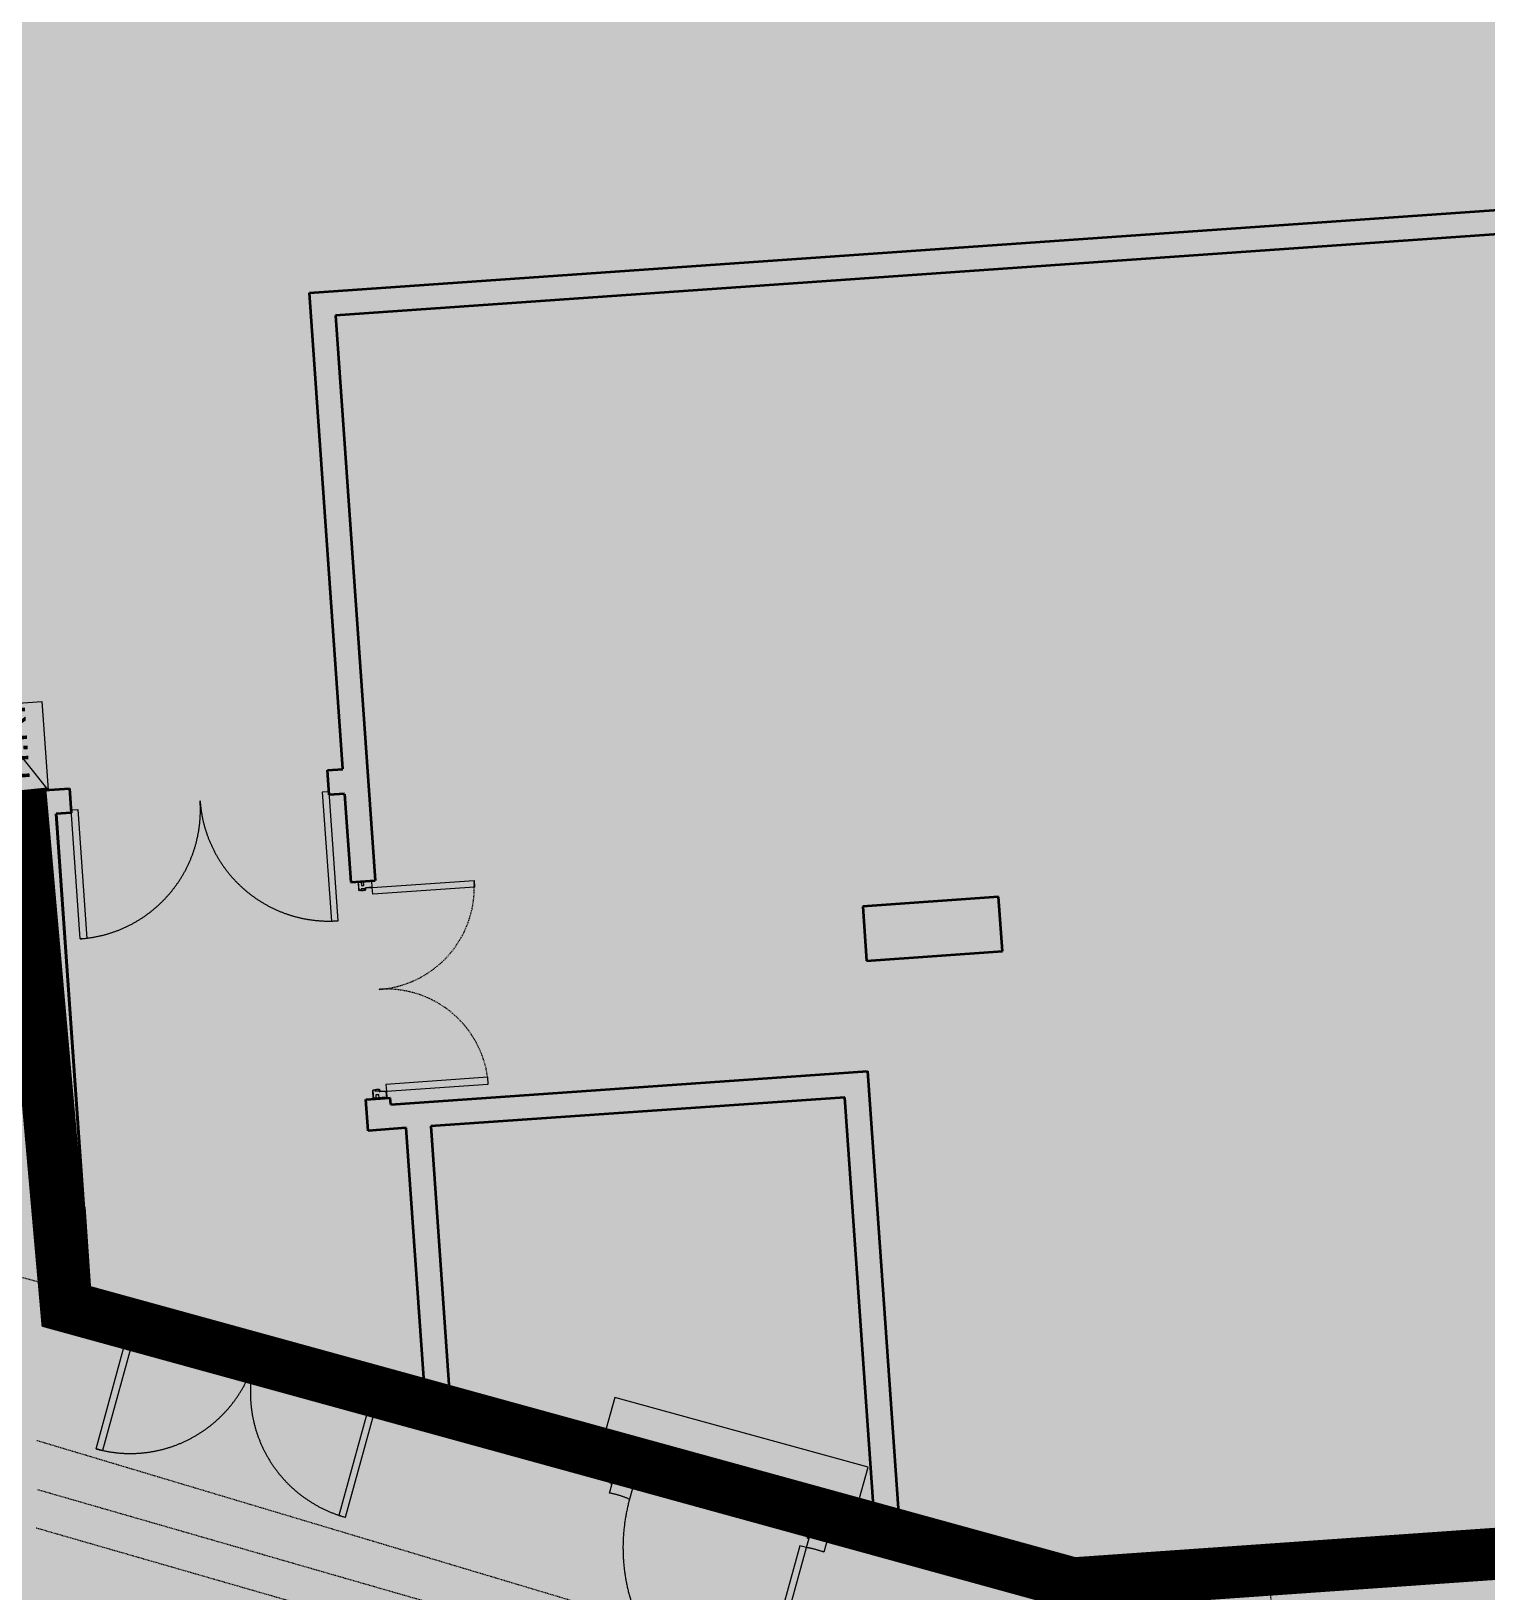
# Model space of a CAD drawing. Header units: millimetres. Extents: x 306 to 836129804, y -168137 to 818603917.
# Drawn here: x 834597786 to 834608470, y 817998371 to 818009828 of the extents above; entities that cross this region are included whole.
import ezdxf
from ezdxf.xclip import XClip

# ---------------------------------------------------------------- set-up
doc = ezdxf.new("R2010")
doc.units = ezdxf.units.MM
doc.header["$LTSCALE"] = 3
doc.header["$XCLIPFRAME"] = 0
for name, pattern in [('ACAD_ISO03W100', [30, 12, -18]), ('B0703', [4.6875, 3.125, -1.5625]), ('Dash 1_16_', [3.175, 1.5875, -1.5875]), ('Dash4', [3, 1.5, -1.5]), ('DIVIDE', [1.25, 0.5, -0.25, 0, -0.25, 0, -0.25])]:
    doc.linetypes.add(name, pattern=pattern)
for name, color, linetype in [('_ANCILIARY', 40, 'Continuous'), ('_ANCILIARY HATCH', 1, 'Continuous'), ('_DEV LINE', 96, 'DIVIDE'), ('_SUBLEASE', 241, 'Continuous'), ('_SUBLEASE LINE', 10, 'DIVIDE'), ('UAJ-90.5LAND', 251, 'Continuous')]:
    doc.layers.add(name, color=color, linetype=linetype)
for name, color, linetype, lineweight in [('A-AREA', 251, 'Continuous', 5), ('A-DETL', 251, 'Continuous', 13), ('A-DETL-GENF', 251, 'Continuous', 13), ('A-DOOR', 251, 'Continuous', 5), ('A-DOOR-FRAM', 251, 'Continuous', 18), ('A-FLOR', 251, 'Continuous', 13), ('Eva-New', 1, 'ACAD_ISO03W100', 18), ('G-IMPT', 8, 'Continuous', 5), ('Hatch (LTC&CB)', 252, 'Continuous', 35), ('UAJ-21EXWA', 251, 'Continuous', 35), ('UAJ-21EXWA-z', 251, 'B0703', 9), ('UAJ-23FLOR-h', 251, 'Continuous', 9)]:
    doc.layers.add(name, color=color, linetype=linetype, lineweight=lineweight)
doc.layers.get('UAJ-90.5LAND').off()
doc.styles.add('Arial_1', font='arial.ttf', dxfattribs={"height": 3})

# ---------------------------------------------------------------- blocks, each defined once
blk = doc.blocks.new('ARC_DOR_P00_DOUBLE_VARIES - ARC_DOR_P00_1500x2100mm _MEP__D-04_-19148574-Plan_L000')
at = {"layer": 'A-DOOR', "lineweight": 18}
for p, q in [((-750.0000000000111, 65.00000000096198), (-750.0000000000111, 815.0000000009603)), ((-750.0000000000111, 815.0000000009603), (-700.0000000000098, 815.0000000009603)), ((-700.0000000000098, 815.0000000009603), (-700.0000000000098, 65.00000000096198)), ((749.9999999999955, 815.0000000009603), (699.9999999999941, 815.0000000009603)), ((699.9999999999941, 815.0000000009603), (699.9999999999941, 65.00000000096198)), ((749.9999999999955, 65.00000000096198), (749.9999999999955, 815.0000000009603)), ((-700.0000000000098, 65.00000000096198), (-750.0000000000111, 65.00000000096198)), ((699.9999999999941, 65.00000000096198), (749.9999999999955, 65.00000000096198))]:
    blk.add_line(p, q, dxfattribs=at)
at = {"layer": 'A-DOOR', "linetype": 'Dash 1_16_'}
for centre, radius, start, end in [((-750.0000000000098, 65.00000000095842), 750.0000000000026, 1.399444059843948e-13, 90.00000000000017), ((749.9999999999943, 65.00000000095842), 750.0000000000014, 89.99999999999986, 179.9999999999999)]:
    blk.add_arc(centre, radius, start, end, dxfattribs=at)
at = {"layer": 'A-DOOR-FRAM'}
for p, q in [((-798.5000000000064, 10.50000000095419), (-801.5000000000063, 10.50000000095417)), ((-801.5000000000063, 10.50000000095417), (-801.500000000006, -18.49999999904582)), ((-800.0000000000066, 62.50000000095464), (-800.0000000000064, 45.0000000009543)), ((-798.5000000000066, 45.00000000095432), (-800.0000000000064, 45.00000000095431)), ((-800.000000000006, -14.99999999904579), (-800.0000000000061, 10.50000000095418)), ((-798.5000000000066, 45.00000000095432), (-798.5000000000067, 62.50000000095465)), ((-793.5000000000069, 61.50000000095429), (-798.5000000000067, 61.50000000095425)), ((-798.5000000000063, -14.99999999904578), (-798.5000000000066, 45.00000000095432)), ((-752.5000000000072, 65.00000000095471), (-797.5000000000068, 65.00000000095443)), ((-752.5000000000075, 65.00000000095471), (-797.5000000000065, 65.00000000095443)), ((-797.5000000000068, 63.50000000095456), (-752.5000000000073, 63.50000000095485)), ((-793.5000000000069, 61.50000000095429), (-793.5000000000064, -31.49999999904621)), ((-772.5000000000069, 4.874119675603994), (-793.5000000000066, 4.87411967560386)), ((-770.000000000007, 4.87411967560401), (-772.5000000000069, 4.874119675603994)), ((-770.0000000000068, -12.99999999904565), (-770.000000000007, 4.87411967560401)), ((-751.5000000000072, 62.50000000095483), (-751.5000000000069, 17.00000000095474)), ((-750.0000000000069, 17.00000000095475), (-750.0000000000073, 62.50000000095484)), ((-750.0000000000073, 17.00000000095465), (-750.0000000000075, 62.50000000095479)), ((-737.5000000000073, 16.00000000095489), (-749.000000000007, 16.00000000095482)), ((-737.5000000000074, 16.00000000095474), (-749.0000000000073, 16.00000000095467)), ((-749.000000000007, 14.50000000095501), (-737.500000000007, 14.50000000095508)), ((-745.875000000007, 8.50000000095506), (-745.8750000000069, -16.4999999990459)), ((-736.500000000007, 8.500000000955119), (-745.875000000007, 8.50000000095506)), ((-736.500000000007, 13.500000000955), (-736.5000000000068, -32.49999999904598)), ((-735.0000000000068, -32.49999999904595), (-735.0000000000072, 13.50000000095487)), ((-735.0000000000069, -32.49999999904595), (-735.0000000000073, 13.50000000095466)), ((734.9999999999941, -32.49999999903681), (734.9999999999939, 13.5000000009666)), ((734.9999999999937, 13.50000000096658), (734.999999999994, -32.49999999903659)), ((736.4999999999935, 13.50000000096666), (736.4999999999937, -32.4999999990368)), ((736.4999999999935, 8.500000000967328), (745.8749999999935, 8.500000000967386)), ((737.4999999999942, 16.00000000096705), (748.9999999999942, 16.00000000096712)), ((748.9999999999942, 16.0000000009671), (737.4999999999941, 16.00000000096703)), ((748.9999999999943, 14.50000000096738), (737.4999999999942, 14.50000000096731)), ((745.8749999999935, 8.500000000967386), (745.8749999999936, -16.49999999903661)), ((749.9999999999943, 17.00000000096731), (749.9999999999941, 62.50000000096741)), ((749.999999999994, 62.50000000096728), (749.9999999999942, 17.00000000096716)), ((751.499999999994, 62.50000000096742), (751.4999999999943, 17.00000000096732)), ((752.499999999994, 65.00000000096726), (797.4999999999932, 65.00000000096755)), ((797.4999999999923, 65.00000000096755), (752.499999999994, 65.00000000096726)), ((797.4999999999931, 63.50000000096772), (752.499999999994, 63.50000000096744)), ((769.9999999999935, 4.874119675616853), (772.4999999999936, 4.874119675616869)), ((769.9999999999936, -12.99999999903282), (769.9999999999935, 4.874119675616853)), ((772.4999999999936, 4.874119675616869), (793.4999999999935, 4.874119675617003)), ((793.4999999999932, 61.50000000096747), (798.4999999999932, 61.5000000009675)), ((793.4999999999932, 61.50000000096747), (793.4999999999936, -31.49999999903616)), ((798.4999999999934, 45.0000000009676), (798.4999999999932, 62.50000000096773)), ((798.4999999999937, -14.99999999903258), (798.4999999999934, 45.0000000009676)), ((798.4999999999934, 45.0000000009676), (799.9999999999932, 45.00000000096761)), ((798.4999999999936, 10.50000000096747), (801.4999999999937, 10.50000000096749)), ((799.9999999999931, 62.50000000096777), (799.9999999999932, 45.00000000096762)), ((799.9999999999935, -14.99999999903257), (799.9999999999934, 10.50000000096748)), ((801.4999999999937, 10.50000000096749), (801.4999999999939, -18.4999999990326)), ((-801.500000000006, -18.49999999904582), (-800.000000000006, -18.49999999904582)), ((-800.000000000006, -14.99999999904579), (-800.0000000000059, -32.49999999904641)), ((-798.5000000000063, -14.99999999904578), (-800.000000000006, -14.99999999904579)), ((-798.500000000006, -32.4999999990464), (-798.5000000000063, -14.99999999904578)), ((-793.5000000000063, -31.49999999904621), (-798.500000000006, -31.49999999904625)), ((-737.5000000000068, -33.49999999904588), (-797.5000000000061, -33.49999999904627)), ((-797.500000000006, -34.99999999904619), (-737.5000000000067, -34.99999999904581)), ((-797.500000000006, -34.99999999904616), (-737.5000000000067, -34.99999999904577)), ((-793.5000000000064, -12.9999999990458), (-772.5000000000068, -12.99999999904567)), ((-772.5000000000068, -12.99999999904567), (-770.0000000000068, -12.99999999904565)), ((-745.8750000000069, -16.4999999990459), (-736.5000000000069, -16.49999999904584)), ((745.8749999999936, -16.49999999903661), (736.4999999999936, -16.49999999903667)), ((737.4999999999939, -33.49999999903665), (797.499999999994, -33.49999999903627)), ((797.4999999999939, -34.99999999903604), (737.4999999999936, -34.99999999903643)), ((737.4999999999939, -34.99999999903643), (797.4999999999937, -34.99999999903604)), ((772.4999999999937, -12.99999999903281), (769.9999999999936, -12.99999999903282)), ((793.4999999999936, -12.99999999903268), (772.4999999999937, -12.99999999903281)), ((793.4999999999939, -31.49999999903616), (798.4999999999939, -31.49999999903613)), ((798.4999999999937, -14.99999999903258), (799.9999999999935, -14.99999999903257)), ((798.4999999999939, -32.49999999903629), (798.4999999999937, -14.99999999903258)), ((799.9999999999935, -14.99999999903257), (799.9999999999937, -32.49999999903628)), ((801.4999999999939, -18.4999999990326), (799.9999999999935, -18.49999999903261))]:
    blk.add_line(p, q, dxfattribs=at)
for centre, radius, start, end in [((-797.5000000000068, 62.50000000095465), 2.500000000000007, 90.00000000000031, 180.0000000000003), ((-797.5000000000065, 62.50000000095427), 2.499999999999886, 90, 180), ((-797.5000000000068, 62.50000000095465), 1.000000000000114, 90.00000000000011, 180.0000000000001), ((-752.5000000000072, 62.50000000095481), 2.499999999999982, 4.071109992273301e-13, 90.0000000000004), ((-752.5000000000075, 62.50000000095473), 2.500000000000015, 2.417221557912273e-13, 90.00000000000026), ((-752.5000000000072, 62.50000000095481), 1.000000000000044, 0, 90.0000000000004), ((-749.000000000007, 17.00000000095476), 2.500000000000132, 180.0000000000004, 270), ((-749.000000000007, 17.00000000095476), 1.000000000000047, 180.0000000000004, 270.0000000000001), ((-749.0000000000073, 17.00000000095465), 1.000000000000114, 180, 269.9999999999996), ((-737.500000000007, 13.50000000095485), 2.499999999999987, 2.926110306946435e-13, 90.0000000000004), ((-737.5000000000074, 13.50000000095464), 2.500000000000004, 2.76708257287326e-13, 90.00000000000027), ((-737.500000000007, 13.50000000095499), 1.000000000000047, 3.053332494204976e-13, 90.0000000000004), ((-832.0312500000067, -3.999999999046299), 98.28125000000057, 350.8521574801985, 9.147842519802035), ((832.0312499999941, -3.999999999035741), 98.28125000000053, 170.8521574801991, 189.1478425198015), ((737.4999999999942, 13.50000000096662), 2.500000000000008, 90.00000000000031, 180.0000000000004), ((737.4999999999941, 13.5000000009666), 2.49999999999998, 89.99999999999994, 180.0000000000004), ((737.4999999999942, 13.50000000096667), 1.000000000000048, 90.00000000000031, 180.0000000000004), ((748.9999999999943, 17.00000000096729), 1.000000000000046, 269.9999999999997, 1.017777498068325e-13), ((748.9999999999943, 17.00000000096729), 2.500000000000121, 269.9999999999997, 7.63333123551244e-14), ((748.9999999999942, 17.00000000096711), 1.000000000000025, 270.0000000000006, 9.096386388985659e-13), ((752.499999999994, 62.50000000096743), 2.500000000000004, 90.00000000000024, 180.0000000000004), ((752.499999999994, 62.50000000096725), 2.5, 90, 180), ((752.499999999994, 62.50000000096743), 1.000000000000114, 90.00000000000018, 180.0000000000002), ((797.4999999999932, 62.50000000096773), 2.500000000000001, 6.679164831073386e-14, 90.00000000000006), ((797.4999999999923, 62.50000000096758), 2.500000000000007, 7.63333123551244e-14, 90.00000000000007), ((797.4999999999932, 62.50000000096773), 1.000000000000043, 2.035554996136651e-13, 90.0000000000002), ((-797.5000000000061, -32.49999999904639), 2.500000000000129, 180.0000000000001, 269.9999999999999), ((-797.5000000000061, -32.49999999904641), 2.50000000000004, 179.9999999999979, 270.0000000000027), ((-797.5000000000061, -32.49999999904639), 1.000000000000114, 179.9999999999998, 269.9999999999998), ((-737.5000000000067, -32.49999999904598), 2.500000000000123, 269.9999999999997, 7.63333123551244e-14), ((-737.5000000000067, -32.49999999904598), 1.000000000000114, 269.9999999999996, 0), ((-737.5000000000067, -32.49999999904605), 2.5, 269.9999999999996, 1.954132796291168e-12), ((737.4999999999936, -32.49999999903681), 2.500000000000122, 180.0000000000002, 269.9999999999999), ((737.4999999999936, -32.49999999903662), 2.499999999999996, 179.9999999999996, 270.0000000000044), ((737.4999999999936, -32.49999999903681), 1.000000000000043, 180.0000000000002, 269.9999999999998), ((797.4999999999939, -32.49999999903629), 2.500000000000125, 269.9999999999998, 0), ((797.4999999999939, -32.49999999903629), 1, 269.9999999999996, 0), ((797.4999999999937, -32.49999999903702), 2.500000000000064, 269.9999999999996, 1.704777309264445e-12)]:
    blk.add_arc(centre, radius, start, end, dxfattribs=at)
blk = doc.blocks.new('Hose Reel - Hose Reel_dwg-V50-Plan_L000')
at = {"layer": 'G-IMPT', "flags": 128}
blk.add_lwpolyline([(650.1549493403901, 399.7480682772592), (650.1549493403901, -50.25189769988964), (-0.01937475068147512, -50.25189769988964), (650.1549493403901, 399.7480682772592), (0.1549979014610759, 399.7480682772592), (0.1549979014610759, -50.00002603821633)], dxfattribs=at)
at = {"layer": 'G-IMPT', "insert": (359.706764275275, 277.3153609632008), "char_height": 200, "width": 528.8981422594143, "attachment_point": 2, "rotation": 359.97779816823225, "line_spacing_factor": 0.9417779076525878, "style": 'Arial_1'}
blk.add_mtext('H.R.', dxfattribs=at)
blk = doc.blocks.new('Hose Reel - Hose Reel Type 1-V51-Plan_L000')
blk.add_blockref('Hose Reel - Hose Reel_dwg-V50-Plan_L000', (-3.453474060687982, 44.89516278890262))
blk = doc.blocks.new('p32 uns')
at = {"layer": 'A-AREA', "linetype": 'Dash4'}
blk.add_line((478648.5291198492, -311701.904717803), (479933.9726020098, -312055.5523914099), dxfattribs=at)
at = {"layer": 'A-DETL', "linetype": 'Dash 1_16_'}
for p, q in [((478900.6118795872, -312995.8444424868), (474208.167538166, -311590.7036552429)), ((478630.9995925426, -313224.4198563099), (474210.8270754814, -311950.8128057718)), ((474202.3016730547, -312230.6626021862), (478142.0206557512, -313365.8341038227))]:
    blk.add_line(p, q, dxfattribs=at)
at = {"layer": 'A-DOOR', "lineweight": 9}
for p, q in [((478413.8282971382, -311975.6664042473), (478508.3145923615, -311632.6057898998)), ((478655.5549288988, -311676.3954271078), (478560.5789979696, -312021.2338095903)), ((479941.4451066256, -312028.3912274837), (478634.1501665115, -311668.333994031)), ((479860.273234129, -312375.9375185966), (479954.9266074896, -312032.2702773809)), ((480083.4959477186, -312066.4447221756), (479989.0096523762, -312409.5053365231)), ((479859.9972823858, -312376.3052436113), (479879.4221231937, -312305.7775783539))]:
    blk.add_line(p, q, dxfattribs=at)
at = {"layer": 'A-DOOR'}
for points in [[(476354.2582815886, -306823.4797282219), (476304.3800786734, -306826.9675465822), (476370.6486420631, -307774.6534004211), (476420.5268449783, -307771.1655824184)], [(474458.886585474, -306956.017028451), (474508.764787674, -306952.5291993618), (474575.033524394, -307900.2150410414), (474525.1553223133, -307903.702870369)], [(474893.6150215864, -310734.4281611443), (474941.833384037, -310747.6565217972), (474690.4945174456, -311663.8054038286), (474642.2761548758, -311650.5770435333)], [(476725.9127403498, -311237.1060621738), (476677.6943807602, -311223.8776911497), (476426.3553464413, -312140.0265272856), (476474.5737060308, -312153.2548985481)], [(479859.9972823858, -312376.3052436113), (479811.7922121286, -312363.0285271406), (479454.2332297564, -313661.2525645494), (479502.4383001328, -313674.5292807817)]]:
    blk.add_lwpolyline(points, close=True, dxfattribs=at)
for centre, radius, start, end in [((474458.886585474, -306956.017028451), 950.0000002983763, 274.0000018432328, 4.000001843146998), ((476354.2582815886, -306823.4797282219), 950.0000002983763, 184.000001843147, 273.9999950297994), ((474893.6150215864, -310734.4281611443), 950.0000002983763, 254.6587598417106, 344.6587514482761), ((476725.9127403498, -311237.1060621738), 950.0000002983763, 164.6587514482761, 254.6587514484495), ((479860.273234129, -312375.9375185966), 1347.226717651114, 164.734967064339, 254.5945669952212)]:
    blk.add_arc(centre, radius, start, end, dxfattribs=at)
at = {"layer": 'A-DOOR', "lineweight": 9}
for centre, radius, start, end in [((478308.0905680656, -312575.2872077227), 963.7104934684685, 68.86611474279056, 78.00867073428984), ((478308.0905680656, -312575.2872077227), 608.8723800523354, 65.50070522814676, 79.99921927274465), ((479754.3991596699, -313045.6200406551), 1033.000000000633, 71.42271824154373, 78.80659294333466), ((479754.3991596699, -313045.6200406551), 678.0000000006637, 69.75512068778184, 81.01612856436701)]:
    blk.add_arc(centre, radius, start, end, dxfattribs=at)
at = {"layer": 'A-FLOR', "lineweight": 5}
for p, q in [((478452.6750036478, -311272.7559877634), (478373.0147017241, -311561.986420989)), ((480313.5356935263, -311784.710860014), (478452.6750036478, -311272.7559877634)), ((478630.4240119457, -311632.8041620255), (479950.3717470169, -311995.9445507526)), ((480233.8753916025, -312073.9412932396), (480313.5356935263, -311784.710860014))]:
    blk.add_line(p, q, dxfattribs=at)
at = {"layer": 'UAJ-21EXWA'}
for p, q in [((476209.8171714544, -303158.2081532478), (485285.7767413855, -302523.5552352667)), ((485298.332906723, -302703.116764307), (476401.9348657131, -303325.2135170698)), ((476454.3428219557, -306655.0878734589), (476209.8171714544, -303158.2081532478)), ((476401.9348657131, -303325.2135170698), (476692.1217964888, -307475.0799661875)), ((476343.2367506027, -306665.8644925356), (476454.5520914793, -306658.0805655718)), ((476355.7929159403, -306845.4260215759), (476343.2367506027, -306665.8644925356)), ((473840.7603802681, -306840.8546869755), (474447.8650546074, -306798.4017926455)), ((474447.8650546074, -306798.4017926455), (474460.4212198257, -306977.9633216858)), ((476467.1082566977, -306837.6420946121), (476355.7929159403, -306845.4260215759)), ((476467.3175261021, -306840.634786725), (476512.5602674484, -307487.6361314058)), ((474102.8814575672, -307002.9649374485), (474353.3623905182, -310585.0091631413)), ((474460.4212198257, -306977.9633216858), (474349.1058785915, -306985.7472486496)), ((474605.6496795416, -310654.4945260286), (474349.1058785915, -306985.7472486496)), ((474608.7160617113, -310655.3390738964), (474352.2724701166, -306985.525818944)), ((476512.5602674484, -307487.6361314058), (476692.1217964888, -307475.0799661875)), ((481271.7067141533, -307595.9186279774), (480274.1426639557, -307665.675101757)), ((481299.6093037128, -307994.9442480803), (481271.7067141533, -307595.9186279774)), ((480274.1426639557, -307665.675101757), (480302.045253396, -308064.7007218599)), ((480302.045253396, -308064.7007218599), (481299.6093037128, -307994.9442480803)), ((476807.2199782133, -309121.0606490374), (480308.6697945595, -308876.2154262066)), ((480308.6697945595, -308876.2154262066), (480538.1298389435, -312157.6469395161)), ((476624.1706254482, -309083.7386118174), (476803.7321544886, -309071.182446599)), ((476640.2146143913, -309313.1783434153), (476624.1706254482, -309083.7386118174)), ((476807.2199782133, -309121.0606490374), (476803.7321544886, -309071.182446599)), ((480141.6644308567, -309068.3331205845), (477100.7557427883, -309280.9741705656)), ((480354.1508971453, -312107.0311594009), (480141.6644308567, -309068.3331205845)), ((476921.194213748, -309293.530335784), (476640.2146143913, -309313.1783434153)), ((477054.4535411596, -311199.2275029421), (476921.194213748, -309293.530335784)), ((477100.7557427883, -309280.9741705656), (477238.4324829578, -311249.8432830572)), ((474545.4104379416, -309750.0264760256), (474542.4177458286, -309750.23574543)), ((474554.1299971342, -309874.7219822407), (474551.1373050213, -309874.9312517643)), ((474554.1299971342, -309874.7219822407), (474599.4717017412, -310523.138566494)), ((474353.3623905182, -310585.0091631413), (474608.7160617113, -310655.3390738964)), ((474421.6667456627, -310603.8216563463), (474608.7160617113, -310655.3390738964)), ((474421.6667456627, -310603.8216563463), (474605.6496795416, -310654.4945260286)), ((478476.7442537546, -311720.1685249805), (474421.7184443474, -310604.5609829426)), ((474599.4717017412, -310523.138566494), (474596.4053194523, -310522.2940187454)), ((474605.6496795416, -310654.4945260286), (477013.8780825138, -311317.0396972895)), ((478630.4240119457, -311632.8041620255), (478621.6184829473, -311664.8106216192)), ((478425.1084420681, -311907.8550915718), (478476.7442537546, -311720.1685249805)), ((478431.9840116501, -311909.7466794252), (478425.1084420681, -311907.8550915718)), ((479866.1368898153, -312302.1225814819), (479950.3717470169, -311995.9445507526)), ((480354.1508971453, -312107.0311594009), (479950.3717470169, -311995.9445507526)), ((481829.375434041, -312512.890874505), (489144.9218435287, -312001.338036418)), ((480058.9770036936, -312155.4680452347), (481816.8000028133, -312639.0754715204)), ((481829.375434041, -312512.890874505), (480538.1298389435, -312157.6469395161)), ((479879.5844923258, -312305.8222489357), (479866.1368898153, -312302.1225814819)), ((485782.1035773754, -312361.7944341898), (484335.6357045174, -312462.9413211346)), ((484285.757502079, -312466.4291448593), (482839.2896291018, -312567.5760316849)), ((482789.4114266634, -312571.0638554096), (481816.8000028133, -312639.0754715204))]:
    blk.add_line(p, q, dxfattribs=at)
for points in [[(474893.6150215864, -310734.4281611443), (474926.7830239534, -310613.868645072), (474596.4539465904, -310522.9894183874), (474605.6496795416, -310654.4945260286), (474893.6150215864, -310734.4281611443)], [(476725.5610953569, -311238.3878333569), (476758.7187930346, -311117.8657728434), (477046.8646486998, -311197.1396676302), (477013.7069510221, -311317.6617282629), (476725.504175663, -311238.5953098536)]]:
    blk.add_lwpolyline(points, dxfattribs=at)
at = {"layer": 'UAJ-21EXWA-z'}
blk.add_lwpolyline([(474599.9708667994, -310530.1917384863), (467836.6338552237, -308669.481066227), (467338.3177255392, -308704.3267245293), (467129.479228735, -305717.7970809937), (466623.8019307852, -305753.1574822664), (463991.9114738703, -268115.3704340458), (465293.7805608511, -268024.2280380726), (466073.3385289907, -267498.4277267456), (475220.2887616158, -266858.8106579781), (475253.0272140503, -267326.9923396111), (477366.8151228428, -267179.0084167719), (477308.717974782, -266351.2942450047), (489092.3695824146, -265524.2012972832), (491574.8268785477, -301024.7140849829)], dxfattribs=at)
blk.add_lwpolyline([(483255.2214814425, -312538.4912433624), (483345.0942363739, -313823.7315165997, -0.4142135623730961), (482417.2866598368, -314891.0520405769), (479753.9831734896, -315077.2883626223, 0.260499380639057), (479345.7432295084, -315344.4537262917), (477214.8869200945, -319421.1085110903, 0.5866727352027633), (477692.8833377361, -320151.5071976185), (488896.8357349634, -319368.0505254269, 0.2832853120493639), (489323.1139434576, -319062.4904785156), (491018.4492536783, -315016.290288806, 0.5584998762325663), (490522.4145715237, -314324.2862852812), (488485.5211342573, -314466.7197496891, -0.414213562373095), (487418.2006101608, -313538.912173152), (487328.3278553486, -312253.6718999147)], format="xyb", dxfattribs=at)
at = {"layer": 'UAJ-23FLOR-h'}
blk.add_lwpolyline([(474353.3623905182, -310585.0091631413), (481816.8000028133, -312639.0754715204), (489282.9683427811, -312116.9901220798), (489848.6656559706, -311396.7905887365), (489669.7949565649, -308838.8204133511)], dxfattribs=at)
at = {"layer": 'A-DETL-GENF', "rotation": 93.99999999999999}
blk.add_blockref('Hose Reel - Hose Reel Type 1-V51-Plan_L000', (474283.9857580662, -306805.0511558056), dxfattribs=at)
at = {"layer": 'A-DOOR', "rotation": 274}
blk.add_blockref('ARC_DOR_P00_DOUBLE_VARIES - ARC_DOR_P00_1500x2100mm _MEP__D-04_-19148574-Plan_L000', (476658.1462110281, -308279.4092890024), dxfattribs=at)
blk = doc.blocks.new('GBP-P32-L00')
at = {"layer": 'UAJ-90.5LAND'}
blk.add_blockref('p32 uns', (834123619.6366563, 818311064.1160116), dxfattribs=at)

msp = doc.modelspace()

# ---------------------------------------------------------------- hatches: boundary and pattern name
at = {"layer": '_ANCILIARY'}
h = msp.add_hatch(color=256, dxfattribs=at)
h.dxf.hatch_style = 1
edge = h.paths.add_edge_path(flags=16)
edge.add_line((834589698.2311926, 818000195.5443645), (834585687.4764702, 818056299.0110068))
edge.add_line((834585687.4764702, 818056299.0110068), (834612518.7989925, 818058232.7219915))
edge.add_arc((834612484.7357092, 818056534.6453927), 1698.418217914475, 9.502723926168073, 88.8508052879634, ccw=False)
edge.add_line((834614159.8478141, 818056815.0448909), (834618401.0798162, 817996164.9822797))
edge.add_line((834618401.0798162, 817996164.9822797), (834594768.6555227, 817994584.3835236))
edge.add_line((834594768.6555227, 817994584.3835236), (834594327.6929266, 817995204.8349223))
edge.add_line((834594327.6929266, 817995204.8349223), (834589698.2311926, 818000195.5443645))
edge = h.paths.add_edge_path()
edge.add_line((834619909.6823385, 817993768.7649117), (834615191.6236249, 818061235.0189149))
edge.add_arc((834615186.6358066, 818061234.6701063), 4.999999946729716, 4.000301895800094, 94.01408611669542)
edge.add_line((834615186.285798, 818061239.6578406), (834582994.9307241, 818058981.1489481))
edge.add_line((834582994.9307241, 818058981.1489481), (834582980.2353642, 818058973.700369))
edge.add_line((834582980.2353642, 818058973.700369), (834587435.9467293, 817995536.5482974))
edge.add_line((834587435.9467293, 817995536.5482974), (834589273.49395, 817995667.4350014))
edge.add_line((834589273.49395, 817995667.4350014), (834590438.9627452, 817991708.7167664))
edge.add_line((834590438.9627452, 817991708.7167664), (834619905.0431669, 817993763.4282737))
edge.add_arc((834619904.6945201, 817993768.4161034), 4.999999953192322, 273.9984422827354, 364.0002978076708)
at = {"layer": '_ANCILIARY HATCH'}
h = msp.add_hatch(dxfattribs=at)
h.set_pattern_fill('CORK', color=256, scale=250, angle=3.998908350218276)
h.set_pattern_definition([(3.998908350218276, (0, 0), (-55.35411463791137, 791.8175196929233), []), (138.9989083502183, (423.5858171654173, -368.2317025275059), (-1472.92744632587, -1694.344000516116), [1122.5325, -1122.5325]), (138.9989083502183, (621.5401970886481, -354.3931738680281), (-1472.92744632587, -1694.344000516116), [1122.5325, -1122.5325]), (138.9989083502183, (819.494577011879, -340.5546452085503), (-1472.92744632587, -1694.344000516116), [1122.5325, -1122.5325])])
edge = h.paths.add_edge_path(flags=16)
edge.add_line((834589618.1268094, 818000118.7715201), (834585687.4764702, 818056299.0110068))
edge.add_line((834585687.4764702, 818056299.0110068), (834612518.7989925, 818058232.7219915))
edge.add_arc((834612494.2285203, 818056545.6339079), 1687.266994288412, 9.187916495490526, 89.16561271843813, ccw=False)
edge.add_line((834614159.8478141, 818056815.0448909), (834618401.0798162, 817996164.9822797))
edge.add_line((834618401.0798162, 817996164.9822797), (834594688.5511395, 817994507.6106793))
edge.add_line((834594688.5511395, 817994507.6106793), (834589618.1268094, 818000118.7715201))
edge = h.paths.add_edge_path()
edge.add_line((834619909.6823385, 817993768.7649117), (834615191.6236249, 818061235.0189149))
edge.add_arc((834615186.6358066, 818061234.6701063), 4.999999946729716, 4.000301895800094, 94.01408611669542)
edge.add_line((834615186.285798, 818061239.6578406), (834582996.3395478, 818058974.7334945))
edge.add_line((834582996.3395478, 818058974.7334945), (834587435.9467293, 817995536.5482974))
edge.add_line((834587435.9467293, 817995536.5482974), (834589273.49395, 817995667.4350014))
edge.add_line((834589273.49395, 817995667.4350014), (834590438.9627452, 817991708.7167664))
edge.add_line((834590438.9627452, 817991708.7167664), (834619905.0431669, 817993763.4282737))
edge.add_arc((834619904.6945201, 817993768.4161034), 4.999999953192322, 273.9984422827354, 364.0002978076708)
at = {"layer": '_SUBLEASE'}
h = msp.add_hatch(color=256, dxfattribs=at)
h.dxf.hatch_style = 1
h.paths.add_polyline_path([(834589693.255012, 818043565.8906276), (834597284.0053263, 818044096.6875974), (834597429.0987921, 818042021.754373), (834598985.2987102, 818042130.574472), (834598840.2052448, 818044205.5076965), (834610877.2425008, 818045047.2193372), (834612740.4379145, 818018402.2835546), (834612538.431196, 818018388.1578686), (834613248.1764362, 818008553.7109756), (834612849.1508187, 818008525.8083863), (834613468.582139, 817999667.5277658), (834612902.884826, 817998947.3282324), (834605436.7164863, 817998425.242883), (834591456.5503381, 818002394.8372881), (834590958.2342087, 818002359.9916297), (834588285.2707334, 818040610.4753664), (834588682.5340629, 818040638.2547245), (834588532.5576444, 818042783.0174327)], flags=16)
edge = h.paths.add_edge_path()
edge.add_line((834612518.7989925, 818058232.7219915), (834585687.4764702, 818056299.0110068))
edge.add_line((834585687.4764702, 818056299.0110068), (834585852.1374886, 818053900.0703667))
edge.add_line((834585852.1374886, 818053900.0703667), (834587596.3541589, 818054022.0954322))
edge.add_line((834587596.3541589, 818054022.0954322), (834587784.2116382, 818051304.0034543))
edge.add_line((834587784.2116382, 818051304.0034543), (834588882.182013, 818050416.9104503))
edge.add_line((834588882.182013, 818050416.9104503), (834591283.6295674, 818050586.5250793))
edge.add_line((834591283.6295674, 818050586.5250793), (834591385.947621, 818049130.1147605))
edge.add_line((834591385.947621, 818049130.1147605), (834586217.4788146, 818048767.0112727))
edge.add_line((834586217.4788146, 818048767.0112727), (834589617.9183701, 818000118.9890046))
edge.add_line((834589617.9183701, 818000118.9890046), (834594327.6929266, 817995204.8349223))
edge.add_arc((834593644.1141815, 817994409.5863439), 1048.665915476767, 4.359033634245577, 49.31834761910159, ccw=False)
edge.add_line((834594689.7466749, 817994489.2913691), (834617241.2870332, 817996068.5256392))
edge.add_line((834617241.2870332, 817996068.5256392), (834612865.2039542, 818058186.5743445))
edge.add_arc((834612384.1417316, 818055898.7146978), 2337.888497108082, 78.12554973430233, 86.69806107315839)
h = msp.add_hatch(color=256, dxfattribs=at)
h.dxf.hatch_style = 1
edge = h.paths.add_edge_path()
edge.add_arc((834598700.7359152, 818000508.3793197), 804.621999741005, 231.903044841609, 237.6933565101242, ccw=False)
edge.add_line((834598204.2889252, 817999875.1677053), (834598077.7964283, 817999977.0762545))
edge.add_arc((834597136.5313007, 817998789.3413285), 1515.484838245507, 51.6036139870012, 55.69376127388982)
edge.add_arc((834597446.1919675, 817999241.7213368), 967.2728897205607, 55.742483735387, 60.54340372801219)
edge.add_arc((834597591.181654, 817999508.6984457), 663.5267624970181, 60.10792542565704, 74.1017191220738)
edge.add_arc((834597609.8103688, 817999543.3583921), 625.1463346799557, 74.87361055292027, 86.01279937622428)
edge.add_arc((834597587.171873, 817999115.2436632), 1053.823486736695, 86.40342864420393, 97.42776136978583)
edge.add_line((834597450.9377108, 818000160.2241387), (834597303.6777713, 818000139.4323477))
edge.add_arc((834596810.4015727, 818003746.2230611), 3640.36545673802, 276.93691334464614, 277.78763955401035, ccw=False)
edge.add_arc((834597167.2415382, 818000813.3008808), 685.8151903492912, 265.68069688451953, 276.93691337287135, ccw=False)
edge.add_arc((834597201.9912997, 818000891.0007583), 766.4528012794382, 252.4526160358109, 263.52732642700425, ccw=False)
edge.add_arc((834597111.5662984, 818000666.6698717), 525.6264475925027, 239.78378896406622, 254.47865472799072, ccw=False)
edge.add_arc((834597254.477693, 818000906.2952917), 804.6219975538374, 231.903044751663, 239.5773260490212, ccw=False)
edge.add_line((834596758.0307033, 818000273.0836798), (834596631.5382063, 818000374.992229))
edge.add_arc((834595690.2730787, 817999187.257303), 1515.484838245507, 51.6036139870012, 55.69376127388982)
edge.add_arc((834595999.9337425, 817999639.6373116), 967.2728912011164, 55.74248358153061, 60.54340357430064)
edge.add_arc((834596144.923433, 817999906.6144211), 663.5267614016354, 60.1079254662713, 74.1017191914356)
edge.add_arc((834596163.5521469, 817999941.2743679), 625.1463334669506, 74.87361054550402, 86.0127993686272)
edge.add_arc((834596140.9136523, 817999513.1596392), 1053.82348523422, 86.40342870401072, 97.42776144578572)
edge.add_line((834596004.6794889, 818000558.1401131), (834595857.4195492, 818000537.3483223))
edge.add_arc((834595364.1433506, 818004144.1390353), 3640.365456383691, 276.93691334532593, 277.787639554773, ccw=False)
edge.add_arc((834595720.9833164, 818001211.216849), 685.8151839159194, 265.68069683408453, 276.9369134081657, ccw=False)
edge.add_arc((834595755.7330772, 818001288.9167335), 766.452801791055, 252.4526160944152, 263.5273264851549, ccw=False)
edge.add_arc((834595665.3080764, 818001064.5858462), 525.6264475925027, 239.78378896406622, 254.47865472799072, ccw=False)
edge.add_arc((834595808.219471, 818001304.2112648), 804.621996423084, 231.9030446768956, 239.5773260017382, ccw=False)
edge.add_line((834595311.7724812, 818000670.9996545), (834595185.2799844, 818000772.9082036))
edge.add_arc((834594244.0148568, 817999585.1732792), 1515.4848369569, 51.60361395414319, 55.69376124086748)
edge.add_arc((834594553.6755228, 818000037.5532845), 967.2728913726327, 55.74248374223185, 60.54340374241219)
edge.add_arc((834594698.6652107, 818000304.5303952), 663.526761874447, 60.10792547786727, 74.10171917019485)
edge.add_arc((834594717.3065147, 818000339.2946037), 625.0423993722138, 74.8722306421044, 86.01326283824466)
edge.add_arc((834594694.6557481, 817999911.0765467), 1053.82348269904, 86.40342862391164, 97.42776138541993)
edge.add_line((834594558.4215862, 818000956.0570182), (834594411.1616467, 818000935.2652272))
edge.add_arc((834593917.885448, 818004542.0559565), 3640.365472462781, 276.9369133126451, 277.7876395220562, ccw=False)
edge.add_arc((834594274.7254134, 818001609.1337599), 685.8151898615471, 265.6806968914502, 276.9369133677964, ccw=False)
edge.add_arc((834594309.475175, 818001686.8336385), 766.4528019766964, 252.4526160519314, 263.5273264418863, ccw=False)
edge.add_arc((834594219.0501736, 818001462.5027508), 525.6264471330554, 239.7837889491366, 254.47865471408159, ccw=False)
edge.add_arc((834594361.9615673, 818001702.1281737), 804.6219991692669, 231.9030449069694, 239.57732620516822, ccw=False)
edge.add_line((834593865.5145783, 818001068.9165592), (834593739.0220816, 818001170.8251085))
edge.add_arc((834592797.756954, 817999983.0901825), 1515.484838245507, 51.6036139870012, 55.69376127388982)
edge.add_arc((834593107.4176179, 818000435.4701912), 967.2728910354836, 55.74248358339199, 60.54340357697661)
edge.add_arc((834593252.4073081, 818000702.4473006), 663.5267615643959, 60.10792546247703, 74.10171918435533)
edge.add_arc((834593252.5075516, 818000608.213485), 754.5735971488542, 76.06948017904051, 89.42778589667087)
edge.add_arc((834593268.2705274, 818000046.045499), 1316.729655293195, 90.35799647647208, 97.74470628168648)
edge.add_line((834593090.8288543, 818001350.7644104), (834592988.5904325, 818001335.8639841))
edge.add_arc((834592818.9508307, 818002272.5296081), 951.9034014716722, 268.639886054562, 280.265569545542, ccw=False)
edge.add_arc((834592852.9411561, 818002023.8183881), 705.1978357571521, 248.5862975711893, 265.3976506690292, ccw=False)
edge.add_arc((834592781.6762017, 818001796.8130442), 468.1362847837348, 219.4461682103525, 246.5622484014562, ccw=False)
edge.add_line((834592420.1711268, 818001499.3812672), (834592323.4708132, 818001614.3590434))
edge.add_arc((834590105.8013417, 817999821.3541613), 2851.828254305974, 38.95583787918709, 42.43948537741376)
edge.add_arc((834591168.5338043, 818000791.0611198), 1413.173578531814, 42.50067463201008, 47.37362287679251)
edge.add_line((834592125.5558288, 818001830.8536028), (834592080.2554655, 818001869.9470356))
edge.add_arc((834591480.7748426, 818001143.2820114), 942.0292323262148, 50.47821425474685, 58.73856390333897)
edge.add_arc((834590130.7003487, 817998919.4290601), 3543.610114788716, 58.73856389098933, 60.99624144671121)
edge.add_line((834591848.8799312, 818002018.6275965), (834591663.7159622, 818002116.7653676))
edge.add_arc((834594187.0240325, 818006407.1651586), 4977.410369286785, 238.860305722334, 239.53898453724412, ccw=False)
edge.add_arc((834591834.6147695, 818002513.6330656), 428.4081160098203, 214.4660034267356, 238.86030555843809, ccw=False)
edge.add_line((834591481.4085051, 818002271.1895697), (834591456.5503172, 818002394.8372941))
edge.add_line((834591456.5503172, 818002394.8372941), (834592655.12641, 818002074.2049654))
edge.add_line((834592655.12641, 818002074.2049654), (834592734.8349369, 818002363.9306271))
edge.add_line((834592734.8349369, 818002363.9306271), (834594318.673328, 818002474.6833966))
edge.add_line((834594318.673328, 818002474.6833966), (834594224.8060532, 818003816.7858015))
edge.add_line((834594224.8060532, 818003816.7858015), (834597722.8349535, 818004061.3201998))
edge.add_line((834597722.8349535, 818004061.3201998), (834597984.827689, 818000313.6573465))
edge.add_line((834597984.827689, 818000313.6573465), (834599123.3078334, 818000023.2673854))
edge.add_line((834599123.3078334, 818000023.2673854), (834599077.0875353, 817999855.3960515))
edge.add_line((834599077.0875353, 817999855.3960515), (834599173.0200871, 817999828.9827796))
edge.add_line((834599173.0200871, 817999828.9827796), (834599154.7830561, 817999762.7727392))
edge.add_arc((834599040.9862189, 817999018.3911393), 753.0296716819711, 81.30823972588571, 90.67449454554685)
edge.add_arc((834599048.319385, 817998513.6437474), 1257.829183155838, 90.73784883408189, 96.8981952026583)
edge.add_line((834598897.2470975, 817999762.3676633), (834598749.9874066, 817999741.5741514))
edge.add_arc((834598462.0177122, 818001846.3261153), 2124.360462404058, 275.6054227455602, 277.7907688323426, ccw=False)
edge.add_arc((834598611.2473568, 818000412.1804053), 682.5483861600228, 266.9839354019294, 274.8975167300732, ccw=False)
edge.add_arc((834598625.3199209, 818000375.4225825), 646.7795361506276, 253.6035806864944, 265.5675520925163, ccw=False)
edge.add_arc((834598575.4862094, 818000304.612473), 565.4667216904402, 237.3851019503312, 256.4234390533944, ccw=False)
at = {"layer": 'Eva-New', "linetype": 'Continuous', "ltscale": 0.01}
h = msp.add_hatch(dxfattribs=at)
h.set_pattern_fill('ANSI31', color=8, scale=350, angle=4)
h.set_pattern_definition([(49, (0, 0), (-838.6710210225554, 729.0455959657013), [])])
edge = h.paths.add_edge_path()
edge.add_arc((834611513.5385946, 818068145.3264505), 14099.99999968531, 55.19002574308559, 154.5596091027724)
edge.add_line((834598780.7776825, 818074202.2893481), (834595240.3911003, 818066761.4558462))
edge.add_arc((834589822.417787, 818069339.3552195), 6000.000000233124, 273.9989064334658, 334.5546563119141, ccw=False)
edge.add_line((834590240.8423903, 818063353.9629304), (834585554.5350056, 818063026.3542768))
edge.add_arc((834584989.6617913, 818071106.6338656), 8099.999998867221, 264.220048196886, 273.9989064322582, ccw=False)
edge.add_line((834584173.925572, 818063047.8142), (834580415.7397891, 818063428.2282544))
edge.add_arc((834579106.5335116, 818050494.3201492), 12999.99999816069, 84.2200481985661, 93.99077919798958)
edge.add_line((834578201.7864021, 818063462.7985727), (834574221.9197499, 818063185.1428037))
edge.add_arc((834573731.4752913, 818070170.6889209), 7002.741628984699, 184.518270925359, 274.0160585979712, ccw=False)
edge.add_arc((834553791.0620614, 818068592.8452796), 13000.0000005708, 4.527501078735133, 25.16518805878682)
edge.add_line((834565557.174624, 818074120.828201), (834563375.7160238, 818078763.9842684))
edge.add_arc((834569692.9588658, 818081779.3520507), 6999.999999030279, 186.261998653722, 205.5162346975632, ccw=False)
edge.add_line((834562734.724241, 818081015.8267443), (834561851.4163579, 818093822.5155479))
edge.add_arc((834568795.7761757, 818094576.8707228), 6985.211880096444, 103.79340942041148, 186.1996435070692, ccw=False)
edge.add_line((834567130.3497419, 818101360.6410463), (834607738.9713905, 818104323.6446342))
edge.add_arc((834606780.3295362, 818117304.0183489), 13015.72495013958, 274.223807264846, 392.8596289379157)
edge.add_arc((834623587.3262396, 818128173.8785237), 6999.999999836902, 183.9989136523716, 212.9539425140163, ccw=False)
edge.add_line((834616604.3686309, 818127685.7156067), (834614554.4666462, 818157541.1841724))
edge.add_line((834614554.4666462, 818157541.1841724), (834608569.0701823, 818157122.7809477))
edge.add_line((834608569.0701823, 818157122.7809477), (834610618.9763948, 818127267.2902491))
edge.add_arc((834623587.3262378, 818128173.8785231), 12999.99999806346, 183.9989136508734, 212.8579348742854)
edge.add_arc((834606785.1724918, 818117301.6086594), 7012.974383020965, -85.87050168941721, 32.994913872568816, ccw=False)
edge.add_line((834607290.1835088, 818110306.8410742), (834542916.4285616, 818105772.5570611))
edge.add_line((834542916.4285616, 818105772.5570611), (834543332.168679, 818099784.931535))
edge.add_line((834543332.168679, 818099784.931535), (834548339.9487058, 818100139.6961751))
edge.add_arc((834548849.6206386, 818093135.5706489), 7022.644791367745, 1.917894415990986, 94.16192873604791, ccw=False)
edge.add_line((834555868.3314306, 818093370.5997602), (834556822.6031799, 818079614.5109141))
edge.add_arc((834565030.3921052, 818080333.9384184), 8239.258156901009, 185.0092761133849, 211.2767633085009)
edge.add_line((834557988.549832, 818076056.3418531), (834560014.6381451, 818071842.7746612))
edge.add_arc((834553704.8687762, 818068780.019501), 7013.81912084653, -83.41200971856142, 25.89188562423311, ccw=False)
edge.add_line((834554509.5567249, 818061812.5137804), (834511331.2743995, 818058806.1397856))
edge.add_arc((834510845.0625758, 818065789.233517), 6999.999999933733, 141.8798806352492, 273.9829049167347, ccw=False)
edge.add_arc((834495100.3448526, 818078140.8887452), 13011.48484009153, 321.889271565979, 363.9966433354928)
edge.add_line((834508080.187521, 818079047.7636253), (834507303.147802, 818090245.0026575))
edge.add_arc((834514286.1054543, 818090733.1649512), 6999.999999943095, 94.21783473311712, 183.9989085377374, ccw=False)
edge.add_line((834513771.2650272, 818097714.206373), (834514324.2611847, 818097754.9889383))
edge.add_line((834514324.2611847, 818097754.9889383), (834515094.2032907, 818097812.2750338))
edge.add_arc((834515888.7804214, 818090839.1162039), 7018.283043878132, 4.391191596629085, 96.50069787772958, ccw=False)
edge.add_line((834522886.4615402, 818091376.4762715), (834523318.1003574, 818085091.4654405))
edge.add_line((834523318.1003574, 818085091.4654405), (834529307.3396509, 818085510.1591995))
edge.add_line((834529307.3396509, 818085510.1591995), (834528870.5492542, 818091758.2633296))
edge.add_arc((834535853.5069062, 818092246.4256233), 6999.999999586337, 93.99890853307471, 183.9989085379415, ccw=False)
edge.add_line((834535365.3446131, 818099229.3832753), (834540639.8020831, 818099596.5330453))
edge.add_line((834540639.8020831, 818099596.5330453), (834540220.7704337, 818105616.323317))
edge.add_line((834540220.7704337, 818105616.323317), (834513376.0995728, 818103738.6078113))
edge.add_arc((834514284.2614373, 818090770.3680685), 13000.00000003277, 94.00586599802176, 183.991117880833)
edge.add_line((834501315.7883602, 818089865.5443004), (834502093.999344, 818078618.6765761))
edge.add_arc((834495110.6965383, 818078135.4768907), 7000.000000828009, -66.13857842422561, 3.9581909098961887, ccw=False)
edge.add_arc((834495110.6965395, 818078135.4768903), 6999.999999981786, 273.99870041279297, 293.8614215680351, ccw=False)
edge.add_line((834495598.8334678, 818071152.5174648), (834484038.0252761, 818070344.3705096))
edge.add_arc((834484944.5652856, 818057376.0172908), 12999.99999985473, 3.998699986240524, 93.99870041178127, ccw=False)
edge.add_line((834497912.918511, 818058282.557204), (834498850.7850932, 818044866.0656179))
edge.add_arc((834505832.5325971, 818045382.0451274), 7000.788031506466, 153.5175844556254, 184.2267069343446, ccw=False)
edge.add_arc((834505831.7802428, 818045382.3021698), 7000.000000506094, 93.9907792036035, 153.5167215738451, ccw=False)
edge.add_line((834505344.6087215, 818052365.3290147), (834578107.7560652, 818057441.656797))
edge.add_arc((834579012.5031768, 818044473.1783768), 12999.99999509848, 84.22004763743712, 93.99077920788699, ccw=False)
edge.add_line((834580321.7095807, 818057407.0864662), (834583663.296837, 818057068.8416442))
edge.add_arc((834584972.5032473, 818070002.7497832), 13000.00004509936, 264.2200476312211, 273.9989064308502)
edge.add_line((834585879.0898904, 818057034.399779), (834609493.5669917, 818058685.2319609))
edge.add_arc((834609981.7373167, 818051702.1557314), 7000.118848462731, -19.364931974248975, 93.99890643048622, ccw=False)
edge.add_arc((834628850.3650681, 818045070.4409646), 13000.00000042529, 160.6350680240969, 183.9989064535735)
edge.add_line((834615882.0151088, 818044163.8543195), (834619634.348526, 817990488.2644923))
edge.add_arc((834610656.2600935, 817989860.627584), 8999.999999519287, -86.01194112060227, 3.998906454734822, ccw=False)
edge.add_line((834611282.1972058, 817980882.4204844), (834602812.2813497, 817980291.9201078))
edge.add_line((834602812.2813497, 817980291.9201078), (834603230.7061716, 817974306.527834))
edge.add_line((834603230.7061716, 817974306.527834), (834611717.6719617, 817974898.2168859))
edge.add_arc((834612343.6090722, 817965920.0097858), 8999.999999977357, 3.8734655887747067, 93.98805886777768, ccw=False)
edge.add_line((834621323.0501077, 817966527.9889727), (834621688.4984579, 817961112.7419763))
edge.add_line((834621688.4984579, 817961112.7419763), (834627673.3989117, 817961529.9934386))
edge.add_line((834627673.3989117, 817961529.9934386), (834621867.801321, 818044576.6440177))
edge.add_arc((834628850.6858916, 818045064.8011855), 6999.926738671702, 160.627157224399, 183.9989083996896, ccw=False)
edge.add_arc((834609980.9204334, 818051699.8431354), 13002.36888268257, 340.6271572335476, 454.0111039654658)
edge.add_line((834609071.4073162, 818064670.3628802), (834607456.5171404, 818064557.3573512))
edge.add_arc((834607170.3486158, 818068550.9500543), 4003.832551789663, 155.6211224779758, 274.0986331619272, ccw=False)
edge.add_line((834603523.5142193, 818070203.6066998), (834604195.8682836, 818071618.3222857))
edge.add_arc((834611513.5386757, 818068145.3264558), 8100.000000027051, 54.14039305783359, 154.6107958035704, ccw=False)
edge.add_arc((834623873.9558088, 818085245.9413723), 13000.02232763516, 234.1403928659832, 234.163197705768)
edge.add_line((834616262.7220054, 818074706.9802988), (834619562.6153525, 818079722.129262))
at = {"layer": 'Hatch (LTC&CB)'}
h = msp.add_hatch(color=256, dxfattribs=at)
h.dxf.hatch_style = 1
h.paths.add_polyline_path([(834608524.161769, 818014017.4700494), (834606454.2136093, 818013872.7647974), (834606638.3765988, 818011266.9399203), (834601166.7304957, 818010884.4298959), (834601093.5061519, 818011931.8735436), (834594409.8181129, 818011464.6324927), (834594309.3961557, 818012901.1266377), (834593426.5507936, 818012839.4089762), (834593511.6305077, 818011622.3792136), (834592414.3085909, 818011545.6679963), (834592329.228877, 818012762.697759), (834590423.8790047, 818012629.4991907), (834590545.4383951, 818010890.6428925), (834590365.8766268, 818010878.0901477), (834590428.6403502, 818009980.2813067), (834590608.2021184, 818009992.8340515), (834590651.223158, 818009377.4360557), (834593823.4810632, 818009599.2012111), (834593935.0610157, 818008003.0966048), (834591161.8292624, 818007809.2264372), (834591294.3304554, 818005913.8522173), (834590895.304304, 818005885.9572291), (834590904.3701751, 818005756.2737297), (834590951.6499803, 818005759.583293), (834591014.4137002, 818004861.7744519), (834590967.133895, 818004858.4648886), (834590984.5682659, 818004609.0735446), (834594156.8261718, 818004830.8387007), (834594227.7017478, 818003817.0085781), (834600266.5901723, 818004239.1766027), (834600021.8513489, 818007739.1048374), (834608921.7029139, 818008284.1927347)])
h = msp.add_hatch(color=256, dxfattribs=at)
h.dxf.hatch_style = 1
h.paths.add_polyline_path([(834597722.7979407, 818004061.353417), (834597973.2788737, 818000479.3091913), (834605436.7164977, 817998425.2428797), (834612902.884826, 817998947.3282324), (834613468.5821391, 817999667.5277658), (834612849.1508187, 818008525.8083864), (834600021.8513489, 818007739.1048374), (834600266.5862688, 818004239.2324255)])

# ---------------------------------------------------------------- linework, layer by layer
at = {"layer": '_DEV LINE', "ltscale": 2, "const_width": 382.5242621480422, "flags": 128}
msp.add_lwpolyline([(834594056.4852933, 818003680.859081), (834594117.775897, 818002761.1564277), (834591125.0797592, 818002551.9440166), (834589518.6251624, 818022993.4301978), (834594798.9992253, 818023362.5473589), (834594672.7336776, 818025168.2288173), (834596618.0118902, 818025304.2559211), (834596949.9851499, 818020555.8432579), (834598896.9576687, 818020691.935582), (834599132.1221901, 818017328.0468895), (834608165.076696, 818017959.5196825), (834608234.8141665, 818016961.9543039), (834606558.9043306, 818016844.7953534), (834606709.5372669, 818014690.0541337), (834606400.2919987, 818014668.4355178), (834606464.4504715, 818013750.6753682), (834608534.3986312, 818013895.3806201), (834608929.8100864, 818008239.1849215), (834612472.1304874, 818008486.8202827), (834612479.8016093, 818008377.0880911), (834612857.4104664, 818008403.4858457), (834613468.3023134, 817999667.3254216), (834612902.6050003, 817998947.1258882), (834605436.4366603, 817998425.0405388), (834598040.7683054, 818000460.4555827), (834597722.518115, 818004061.1510729)], close=True, dxfattribs=at)
at = {"layer": '_SUBLEASE LINE', "ltscale": 2, "const_width": 382.5, "flags": 128}
msp.add_lwpolyline([(834594056.4852933, 818003680.859081), (834594117.775897, 818002761.1564277), (834591125.0797592, 818002551.9440166), (834589518.6251624, 818022993.4301978), (834594798.9992253, 818023362.5473589), (834594672.7336776, 818025168.2288173), (834596618.0118902, 818025304.2559211), (834596949.9851499, 818020555.8432579), (834598896.9576687, 818020691.935582), (834599132.1221901, 818017328.0468895), (834608165.076696, 818017959.5196825), (834608234.8141665, 818016961.9543039), (834606558.9043306, 818016844.7953534), (834606709.5372669, 818014690.0541337), (834606400.2919987, 818014668.4355178), (834606464.4504715, 818013750.6753682), (834608534.3986312, 818013895.3806201), (834608929.8100864, 818008239.1849215), (834612472.1304874, 818008486.8202827), (834612479.8016093, 818008377.0880911), (834612857.4104664, 818008403.4858457), (834613468.3023134, 817999667.3254216), (834612902.6050003, 817998947.1258882), (834605436.4366603, 817998425.0405388), (834598040.7683054, 818000460.4555827), (834597722.518115, 818004061.1510729)], close=True, dxfattribs=at)

# ---------------------------------------------------------------- block references
at = {"layer": 'Hatch (LTC&CB)'}
ref = msp.add_blockref('GBP-P32-L00', (0.003082275390625, -0.04408204555511475), dxfattribs=at)
XClip(ref).set_block_clipping_path([(834584093.892806, 818043064.0358013), (834582840.9002086, 818057304.8300507), (834606839.8282676, 818059135.0800325), (834616411.1617992, 818059804.18965), (834621698.814561, 817983619.2012264), (834592783.8532866, 817981454.8174279), (834593965.1606803, 817975736.7136446), (834590918.9048864, 817979266.0163008), (834589318.0556709, 817987259.1379421), (834588974.9617476, 817989748.3735298), (834587823.4821799, 817989701.579548), (834587362.0723312, 818001496.6813973), (834585850.4212221, 818017925.3879008)])

doc.saveas('drawing.dxf')
